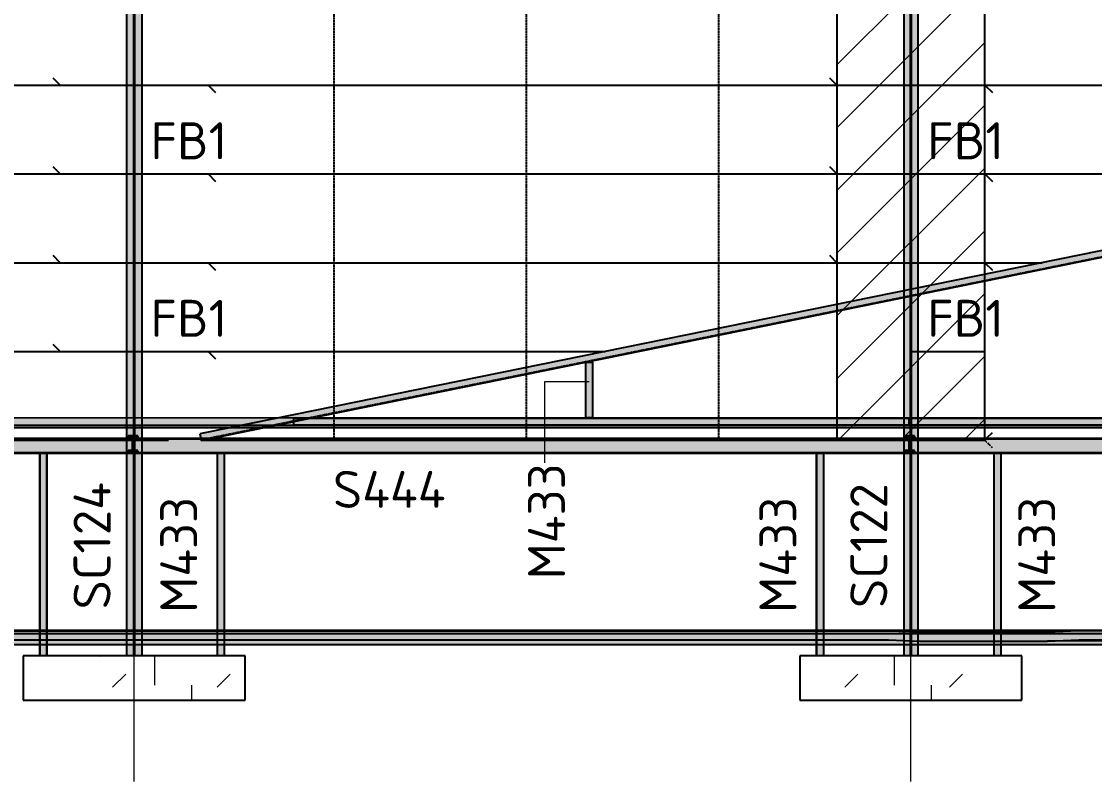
# Model space of a CAD drawing. Header units: millimetres. Extents: x 632 to 524205, y -3890 to 20851.
# Drawn here: x 337546 to 352053, y 3200 to 13477 of the extents above; entities that cross this region are included whole.
import ezdxf

# ---------------------------------------------------------------- set-up
doc = ezdxf.new("R2010")
doc.units = ezdxf.units.MM
for name, pattern in [('Dash', [7, 5, -2]), ('Hidden', [4, 3, -1]), ('Hidden Double', [7, 5, -2]), ('Hidden Half', [3, 2, -1])]:
    doc.linetypes.add(name, pattern=pattern)
for name, color, linetype, lineweight in [('A-010-M_LINE', 90, 'Continuous', 13), ('A-230-H-FLOOR', 190, 'Continuous', 13), ('A-230-M_FLOOR', 192, 'Continuous', 13), ('A-230-MH_FLOOR', 190, 'Hidden Double', 13), ('A-270-M_ROOF', 132, 'Continuous', 13), ('S-160-M_FOUND', 171, 'Continuous', 13), ('S-280-A_COLUMN', 171, 'Continuous', 18), ('S-280-A_STRUCT_FRAME', 2, 'Continuous', 18), ('S-280-M_COLUMN', 52, 'Continuous', 13), ('S-280-M_STRUCT_FRAME', 12, 'Continuous', 13), ('S-280-MH_COLUMN', 52, 'Hidden Half', 13), ('Z-000-T_TEXT', 131, 'Continuous', 25), ('Z-030-M_GRID', 191, 'Continuous', 13), ('Z-060-M_DETAIL', 92, 'Continuous', 25), ('Z-230-A_LEVEL', 51, 'Continuous', 13)]:
    doc.layers.add(name, color=color, linetype=linetype, lineweight=lineweight)
doc.styles.add('ISOCPEUR_2', font='isocpeur.ttf', dxfattribs={"height": 500})
pattern_1 = [(45, (326347.2, 0), (-1414.214, 0), [750, -3000]), (45, (327347.2, 1000), (-1414.214, 0), [750, -3000]), (45, (328347.2, -300), (-1414.214, 0), [250, -2000]), (90, (328347.16, 500), (-500, 500), [500, -2000]), (315, (328347.2, 1000), (0, 2828.43), [500, -3000]), (0, (327347.2, 1000), (2000, 2000), [300, -1000]), (0, (324847.2, 2000), (2000, 2000), [300, -2000])]

# ---------------------------------------------------------------- blocks, each defined once
blk = doc.blocks.new('25021-APA-ZZ-ZZ-M3-AR-000001_V3_rvt-3-S6_501-SECTION 3C')
at = {"layer": 'A-270-M_ROOF', "lineweight": 5, "transparency": 33554432}
h = blk.add_hatch(color=253, dxfattribs=at)
h.paths.add_polyline_path([(-1612964, 8018), (-1602673, 8018), (-1602673, 8118), (-1612964, 8118)])
h.paths.add_polyline_path([(-1652430, 8018), (-1644673, 8018), (-1644673, 8118), (-1654973, 8118), (-1654973, 8018)])
h.paths.add_polyline_path([(-1580987, 8018), (-1580987, 8118), (-1581473, 8118), (-1581473, 8018)])
h.paths.add_polyline_path([(-1602464, 8018), (-1601109, 8018), (-1600617, 8118), (-1602464, 8118)])
h.paths.add_polyline_path([(-1644464, 8018), (-1634173, 8018), (-1634173, 8118), (-1644464, 8118)])
h.paths.add_polyline_path([(-1600411, 8018), (-1600411, 8068), (-1600657, 8018)])
h.paths.add_polyline_path([(-1633964, 8018), (-1623673, 8018), (-1623673, 8118), (-1633964, 8118)])
h.paths.add_polyline_path([(-1623464, 8018), (-1613173, 8018), (-1613173, 8118), (-1623464, 8118)])
at = {"layer": 'A-270-M_ROOF', "transparency": 33554432}
h = blk.add_hatch(color=253, dxfattribs=at)
h.paths.add_polyline_path([(-1581663, 8016), (-1581663, 8018), (-1582152, 8016)])
h.paths.add_polyline_path([(-1592163, 8016), (-1592163, 8018), (-1592401, 8016)])
at = {"layer": 'A-270-M_ROOF', "color": 253, "lineweight": 5}
for p, q in [((-1580987, 8018), (-1655182, 8018)), ((-1655182, 8016), (-1580987, 8016)), ((-1580987, 8118), (-1655181, 8118)), ((-1655181, 8118), (-1580987, 8118)), ((-1655181, 8018), (-1580987, 8018)), ((-1655181, 8016), (-1580987, 8016))]:
    blk.add_line(p, q, dxfattribs=at)
blk = doc.blocks.new('NRP_Framing-Steel-PFC - B308 - 250PFC-4136603-S6_501-SECTION 3C')
at = {"layer": 'S-280-M_STRUCT_FRAME', "linetype": 'Dash', "lineweight": 25}
for p, q in [((-1600847, 7988), (-1575066, 13225)), ((-1601667, 7821), (-1600847, 7988))]:
    blk.add_line(p, q, dxfattribs=at)
blk = doc.blocks.new('NRP_Framing-Steel-Purlin C - P946 - EC250-24-4139692-S6_501-SECTION 3C')
at = {"layer": 'S-280-M_STRUCT_FRAME', "color": 1, "lineweight": 25}
blk.add_line((-1613084, 7988), (-1602585, 7988), dxfattribs=at)
blk.add_line((-1613084, 7988), (-1602585, 7988), dxfattribs=at)
blk = doc.blocks.new('NRP_Framing-Steel-Purlin C - P946 - EC250-24-4139005-S6_501-SECTION 3C')
at = {"layer": 'S-280-M_STRUCT_FRAME', "color": 1, "lineweight": 25}
blk.add_line((-1602583, 7988), (-1592085, 7988), dxfattribs=at)
blk.add_line((-1602583, 7988), (-1592085, 7988), dxfattribs=at)
blk = doc.blocks.new('NRP_Framing-Steel-Purlin C - P946 - EC250-24-4139008-S6_501-SECTION 3C')
at = {"layer": 'S-280-M_STRUCT_FRAME', "color": 1, "lineweight": 25}
blk.add_line((-1592083, 7988), (-1581585, 7988), dxfattribs=at)
blk.add_line((-1592083, 7988), (-1581585, 7988), dxfattribs=at)
blk = doc.blocks.new('NRP_Column-Steel-SHS - M433 - 100x100x5_0SHS-4136594-S6_501-SECTION 3C')
at = {"layer": 'S-280-MH_COLUMN', "lineweight": 25}
for p, q in [((-1596464, 8118), (-1596464, 8869)), ((-1596374, 8869), (-1596374, 8118))]:
    blk.add_line(p, q, dxfattribs=at)
blk = doc.blocks.new('NRP_Framing-Steel-Purlin Z - G914 - EZ250-15-V52-S6_501-SECTION 3C')
at = {"layer": 'S-280-M_STRUCT_FRAME', "color": 150, "lineweight": 25}
for p, q in [((-1635073, 9115), (-1634973, 9015)), ((-1634973, 9015), (-1622568, 9015)), ((-1622568, 9015), (-1622468, 8915))]:
    blk.add_line(p, q, dxfattribs=at)
blk = doc.blocks.new('NRP_Framing-Steel-Purlin Z - G914 - EZ250-15-4091825-S6_501-SECTION 3C')
at = {"layer": 'S-280-M_STRUCT_FRAME', "color": 150, "lineweight": 25}
for p, q in [((-1603668, 9115), (-1603568, 9015)), ((-1603568, 9015), (-1596200, 9015))]:
    blk.add_line(p, q, dxfattribs=at)
blk = doc.blocks.new('NRP_Framing-Steel-Purlin Z - G914 - EZ250-15-4091616-S6_501-SECTION 3C')
at = {"layer": 'S-280-M_STRUCT_FRAME', "color": 150, "lineweight": 25}
for p, q in [((-1603668, 10315), (-1603568, 10215)), ((-1603568, 10215), (-1591068, 10215)), ((-1591068, 10215), (-1590968, 10115))]:
    blk.add_line(p, q, dxfattribs=at)
blk = doc.blocks.new('NRP_Framing-Steel-Purlin Z - G914 - EZ250-15-4092115-S6_501-SECTION 3C')
at = {"layer": 'S-280-M_STRUCT_FRAME', "color": 150, "lineweight": 25}
for p, q in [((-1593168, 10315), (-1593068, 10215)), ((-1593068, 10215), (-1590293, 10215))]:
    blk.add_line(p, q, dxfattribs=at)
blk = doc.blocks.new('NRP_Framing-Steel-Purlin Z - G914 - EZ250-15-4092399-S6_501-SECTION 3C')
at = {"layer": 'S-280-M_STRUCT_FRAME', "color": 150, "lineweight": 25}
for p, q in [((-1593168, 11515), (-1593068, 11415)), ((-1593068, 11415), (-1584386, 11415))]:
    blk.add_line(p, q, dxfattribs=at)
blk = doc.blocks.new('NRP_Framing-Steel-Purlin Z - G914 - EZ250-15-4092519-S6_501-SECTION 3C')
at = {"layer": 'S-280-M_STRUCT_FRAME', "color": 150, "lineweight": 25}
for p, q in [((-1593168, 12715), (-1593068, 12615)), ((-1593068, 12615), (-1580818, 12615)), ((-1580818, 12615), (-1580718, 12515))]:
    blk.add_line(p, q, dxfattribs=at)
blk = doc.blocks.new('NRP_Framing-Steel-SHS - WH433 - 100x100x5_0SHS-4136496-S6_501-SECTION 3C')
at = {"layer": 'S-280-M_STRUCT_FRAME', "linetype": 'Dash', "lineweight": 25}
blk.add_hatch(color=256, dxfattribs=at).paths.add_polyline_path([(-1592071, 8018), (-1581584, 8018), (-1581584, 8118), (-1592071, 8118)])
at = {"layer": 'S-280-M_STRUCT_FRAME', "lineweight": 25}
for p, q in [((-1592071, 8018), (-1592071, 8118)), ((-1592071, 8118), (-1581584, 8118)), ((-1592071, 8018), (-1581584, 8018)), ((-1581584, 8118), (-1581584, 8018))]:
    blk.add_line(p, q, dxfattribs=at)
at = {"layer": 'S-280-M_STRUCT_FRAME', "linetype": 'Dash', "lineweight": 25}
for p, q in [((-1592071, 8113), (-1581584, 8113)), ((-1592071, 8023), (-1581584, 8023))]:
    blk.add_line(p, q, dxfattribs=at)
blk = doc.blocks.new('NRP_Column-Steel-UB - SC122 - 460UB74_6-4109969-S6_501-SECTION 3C')
at = {"layer": 'S-280-M_COLUMN', "linetype": 'Hidden Half', "lineweight": 25}
for p, q in [((-1592073, 9854), (-1592073, 15532)), ((-1592064, 15532), (-1592064, 9856)), ((-1592073, 7872), (-1592073, 9762)), ((-1592064, 9764), (-1592064, 8118)), ((-1592064, 8018), (-1592064, 7872)), ((-1592073, 7676), (-1592073, 7830)), ((-1592073, 5240), (-1592073, 7635)), ((-1592064, 7635), (-1592064, 5240)), ((-1592073, 4900), (-1592073, 5049)), ((-1592064, 5049), (-1592064, 4900))]:
    blk.add_line(p, q, dxfattribs=at)
at = {"layer": 'S-280-MH_COLUMN', "lineweight": 25}
for p, q in [((-1592073, 9762), (-1592073, 9854)), ((-1592064, 9856), (-1592064, 9764)), ((-1592064, 8118), (-1592064, 8018)), ((-1592073, 7830), (-1592073, 7871)), ((-1592064, 7871), (-1592064, 7635)), ((-1592073, 7635), (-1592073, 7676)), ((-1592073, 5049), (-1592073, 5240)), ((-1592064, 5240), (-1592064, 5049))]:
    blk.add_line(p, q, dxfattribs=at)
blk = doc.blocks.new('NRP_Column-Steel-UB - SC124 - 530UB82_0-V44-S6_501-SECTION 3C')
at = {"layer": 'S-280-M_COLUMN', "linetype": 'Hidden Half', "lineweight": 25}
for p, q in [((-1602573, 7872), (-1602573, 15532)), ((-1602563, 15532), (-1602563, 7872)), ((-1602573, 7676), (-1602573, 7830)), ((-1602573, 5240), (-1602573, 7635)), ((-1602563, 7635), (-1602563, 5240)), ((-1602573, 4900), (-1602573, 5050)), ((-1602563, 5050), (-1602563, 4900))]:
    blk.add_line(p, q, dxfattribs=at)
at = {"layer": 'S-280-MH_COLUMN', "lineweight": 25}
for p, q in [((-1602573, 7830), (-1602573, 7871)), ((-1602563, 7871), (-1602563, 7635)), ((-1602573, 7635), (-1602573, 7676)), ((-1602573, 5050), (-1602573, 5240)), ((-1602563, 5240), (-1602563, 5050))]:
    blk.add_line(p, q, dxfattribs=at)
blk = doc.blocks.new('NRP_Framing-Steel-UB - R108 - 200UB25_4-4154935-S6_501-SECTION 3C')
at = {"layer": 'S-280-M_STRUCT_FRAME', "linetype": 'Dash', "lineweight": 25}
for points in [[(-1602518, 7668), (-1602518, 7676), (-1602582, 7676), (-1602582, 7864), (-1602518, 7864), (-1602518, 7872), (-1602651, 7872), (-1602650, 7864), (-1602587, 7864), (-1602587, 7676), (-1602651, 7676), (-1602650, 7668)], [(-1602587, 7830), (-1602587, 7864), (-1602651, 7864), (-1602650, 7840), (-1602597, 7840), (-1602597, 7830)], [(-1602571, 7830), (-1602571, 7840), (-1602518, 7840), (-1602518, 7864), (-1602582, 7864), (-1602582, 7830)], [(-1602518, 7635), (-1602518, 7641), (-1602571, 7641), (-1602571, 7644), (-1602518, 7644), (-1602518, 7668), (-1602651, 7668), (-1602650, 7644), (-1602597, 7644), (-1602597, 7641), (-1602651, 7641), (-1602650, 7635), (-1602571, 7635)]]:
    blk.add_hatch(color=256, dxfattribs=at).paths.add_polyline_path(points)
at = {"layer": 'S-280-M_STRUCT_FRAME', "lineweight": 25}
for p, q in [((-1602518, 7872), (-1602651, 7872)), ((-1602651, 7872), (-1602651, 7864)), ((-1602651, 7864), (-1602587, 7864)), ((-1602651, 7864), (-1602651, 7840)), ((-1602587, 7864), (-1602587, 7676)), ((-1602582, 7676), (-1602582, 7864)), ((-1602582, 7864), (-1602518, 7864)), ((-1602518, 7864), (-1602518, 7872)), ((-1602518, 7864), (-1602518, 7840)), ((-1602587, 7830), (-1602597, 7830)), ((-1602571, 7830), (-1602582, 7830)), ((-1602587, 7676), (-1602651, 7676)), ((-1602651, 7676), (-1602651, 7668)), ((-1602651, 7668), (-1602518, 7668)), ((-1602651, 7668), (-1602651, 7644)), ((-1602651, 7641), (-1602651, 7635)), ((-1602518, 7635), (-1602651, 7635)), ((-1602518, 7676), (-1602582, 7676)), ((-1602518, 7668), (-1602518, 7676)), ((-1602518, 7668), (-1602518, 7644)), ((-1602518, 7641), (-1602518, 7635))]:
    blk.add_line(p, q, dxfattribs=at)
at = {"layer": 'S-280-M_STRUCT_FRAME', "linetype": 'Dash', "lineweight": 25}
for p, q in [((-1602651, 7840), (-1602651, 7830)), ((-1602518, 7840), (-1602518, 7830)), ((-1602598, 7830), (-1602651, 7830)), ((-1602518, 7830), (-1602571, 7830)), ((-1602651, 7644), (-1602651, 7641)), ((-1602518, 7644), (-1602518, 7641))]:
    blk.add_line(p, q, dxfattribs=at)
blk = doc.blocks.new('NRP_Framing-Steel-UB - R108 - 200UB25_4-4138967-S6_501-SECTION 3C')
at = {"layer": 'S-280-M_STRUCT_FRAME', "linetype": 'Dash', "lineweight": 25}
for points in [[(-1592151, 7668), (-1592018, 7668), (-1592018, 7676), (-1592082, 7676), (-1592082, 7864), (-1592018, 7864), (-1592018, 7872), (-1592151, 7872), (-1592151, 7864), (-1592087, 7864), (-1592087, 7676), (-1592151, 7676)], [(-1592087, 7830), (-1592087, 7864), (-1592151, 7864), (-1592151, 7840), (-1592097, 7840), (-1592097, 7830)], [(-1592071, 7830), (-1592071, 7840), (-1592018, 7840), (-1592018, 7864), (-1592082, 7864), (-1592082, 7830)], [(-1592018, 7635), (-1592018, 7641), (-1592071, 7641), (-1592071, 7644), (-1592018, 7644), (-1592018, 7668), (-1592151, 7668), (-1592151, 7644), (-1592097, 7644), (-1592097, 7641), (-1592151, 7641), (-1592151, 7635), (-1592071, 7635)]]:
    blk.add_hatch(color=256, dxfattribs=at).paths.add_polyline_path(points)
at = {"layer": 'S-280-M_STRUCT_FRAME', "lineweight": 25}
for p, q in [((-1592018, 7872), (-1592151, 7872)), ((-1592151, 7872), (-1592151, 7864)), ((-1592151, 7864), (-1592087, 7864)), ((-1592151, 7864), (-1592151, 7840)), ((-1592087, 7864), (-1592087, 7676)), ((-1592082, 7676), (-1592082, 7864)), ((-1592082, 7864), (-1592018, 7864)), ((-1592018, 7864), (-1592018, 7872)), ((-1592018, 7864), (-1592018, 7840)), ((-1592087, 7830), (-1592097, 7830)), ((-1592071, 7830), (-1592082, 7830)), ((-1592087, 7676), (-1592151, 7676)), ((-1592151, 7676), (-1592151, 7668)), ((-1592151, 7668), (-1592018, 7668)), ((-1592151, 7668), (-1592151, 7644)), ((-1592151, 7641), (-1592151, 7635)), ((-1592018, 7635), (-1592151, 7635)), ((-1592018, 7676), (-1592082, 7676)), ((-1592018, 7668), (-1592018, 7676)), ((-1592018, 7668), (-1592018, 7644)), ((-1592018, 7641), (-1592018, 7635))]:
    blk.add_line(p, q, dxfattribs=at)
at = {"layer": 'S-280-M_STRUCT_FRAME', "linetype": 'Dash', "lineweight": 25}
for p, q in [((-1592151, 7840), (-1592151, 7830)), ((-1592018, 7840), (-1592018, 7830)), ((-1592098, 7830), (-1592151, 7830)), ((-1592018, 7830), (-1592071, 7830)), ((-1592151, 7644), (-1592151, 7641)), ((-1592018, 7644), (-1592018, 7641))]:
    blk.add_line(p, q, dxfattribs=at)
blk = doc.blocks.new('NRP_Column-Steel-SHS - M433 - 100x100x5_0SHS-4136156-S6_501-SECTION 3C')
at = {"layer": 'S-280-MH_COLUMN', "lineweight": 25}
for p, q in [((-1590942, 5240), (-1590942, 7641)), ((-1590852, 7641), (-1590852, 5240)), ((-1590942, 5099), (-1590942, 5240)), ((-1590852, 5240), (-1590852, 5099)), ((-1590942, 4900), (-1590942, 5099)), ((-1590852, 5099), (-1590852, 4900))]:
    blk.add_line(p, q, dxfattribs=at)
blk = doc.blocks.new('NRP_Column-Steel-SHS - M433 - 100x100x5_0SHS-V58-S6_501-SECTION 3C')
at = {"layer": 'S-280-MH_COLUMN', "lineweight": 25}
for p, q in [((-1601442, 5240), (-1601442, 7641)), ((-1601352, 7641), (-1601352, 5240)), ((-1601442, 5115), (-1601442, 5240)), ((-1601352, 5240), (-1601352, 5115)), ((-1601442, 4900), (-1601442, 5115)), ((-1601352, 5115), (-1601352, 4900))]:
    blk.add_line(p, q, dxfattribs=at)
blk = doc.blocks.new('NRP_Framing-Steel-Purlin Z - G914 - EZ250-15-4091591-S6_501-SECTION 3C')
at = {"layer": 'S-280-M_STRUCT_FRAME', "color": 150, "lineweight": 25}
for p, q in [((-1613823, 7915), (-1613749, 7841)), ((-1613097, 7815), (-1613086, 7815)), ((-1613080, 7815), (-1613071, 7815)), ((-1602597, 7815), (-1602587, 7815)), ((-1602582, 7815), (-1602571, 7815))]:
    blk.add_line(p, q, dxfattribs=at)
at = {"layer": 'S-280-M_STRUCT_FRAME', "color": 150, "linetype": 'Dash', "lineweight": 25}
for p, q in [((-1613749, 7841), (-1613723, 7815)), ((-1613723, 7815), (-1613097, 7815)), ((-1613086, 7815), (-1613080, 7815)), ((-1613071, 7815), (-1602598, 7815)), ((-1602587, 7815), (-1602582, 7815)), ((-1602571, 7815), (-1602107, 7815))]:
    blk.add_line(p, q, dxfattribs=at)
blk = doc.blocks.new('NRP_Framing-Steel-Purlin Z - G914 - EZ250-15-4091589-S6_501-SECTION 3C')
at = {"layer": 'S-280-M_STRUCT_FRAME', "color": 150, "linetype": 'Dash', "lineweight": 25}
for p, q in [((-1601655, 7815), (-1592098, 7815)), ((-1592087, 7815), (-1592082, 7815)), ((-1592071, 7815), (-1591069, 7815)), ((-1591069, 7815), (-1590969, 7715))]:
    blk.add_line(p, q, dxfattribs=at)
at = {"layer": 'S-280-M_STRUCT_FRAME', "color": 150, "lineweight": 25}
for p, q in [((-1592097, 7815), (-1592087, 7815)), ((-1592082, 7815), (-1592071, 7815))]:
    blk.add_line(p, q, dxfattribs=at)
blk = doc.blocks.new('NRP_Framing-Steel-Purlin Z - G914 - EZ250-15-4136601-S6_501-SECTION 3C')
at = {"layer": 'S-280-M_STRUCT_FRAME', "color": 150, "linetype": 'Dash', "lineweight": 25}
blk.add_line((-1591045, 7841), (-1591070, 7815), dxfattribs=at)
at = {"layer": 'S-280-M_STRUCT_FRAME', "color": 150, "lineweight": 25}
blk.add_line((-1590970, 7915), (-1591045, 7841), dxfattribs=at)
blk = doc.blocks.new('NRP_Framing-Steel-SHS - S444 - 200x200x6_0SHS-V55-S6_501-SECTION 3C')
at = {"layer": 'S-280-M_STRUCT_FRAME', "linetype": 'Dash', "lineweight": 25}
blk.add_hatch(color=256, dxfattribs=at).paths.add_polyline_path([(-1613071, 7641), (-1602597, 7641), (-1602597, 7644), (-1602651, 7644), (-1602650, 7676), (-1602597, 7676), (-1602597, 7840), (-1613071, 7840), (-1613071, 7676), (-1613016, 7676), (-1613018, 7644), (-1613071, 7644)])
at = {"layer": 'S-280-M_STRUCT_FRAME', "lineweight": 25}
for p, q in [((-1613071, 7676), (-1613071, 7841)), ((-1613017, 7841), (-1602651, 7841)), ((-1602597, 7841), (-1602597, 7676)), ((-1613071, 7641), (-1613071, 7644)), ((-1613071, 7641), (-1611935, 7641)), ((-1611935, 7641), (-1611860, 7641)), ((-1611860, 7641), (-1603835, 7641)), ((-1603835, 7641), (-1603760, 7641)), ((-1603760, 7641), (-1602597, 7641)), ((-1602597, 7644), (-1602597, 7641))]:
    blk.add_line(p, q, dxfattribs=at)
at = {"layer": 'S-280-M_STRUCT_FRAME', "linetype": 'Dash', "lineweight": 25}
for p, q in [((-1613071, 7841), (-1613017, 7841)), ((-1613071, 7835), (-1602597, 7835)), ((-1602651, 7841), (-1602597, 7841)), ((-1613071, 7645), (-1613071, 7676)), ((-1613071, 7647), (-1613017, 7647)), ((-1613017, 7647), (-1602651, 7647)), ((-1602651, 7647), (-1602597, 7647)), ((-1602597, 7676), (-1602597, 7645))]:
    blk.add_line(p, q, dxfattribs=at)
blk = doc.blocks.new('NRP_Framing-Steel-SHS - S444 - 200x200x6_0SHS-V56-S6_501-SECTION 3C')
at = {"layer": 'S-280-M_STRUCT_FRAME', "linetype": 'Dash', "lineweight": 25}
blk.add_hatch(color=256, dxfattribs=at).paths.add_polyline_path([(-1602571, 7641), (-1592097, 7641), (-1592097, 7644), (-1592151, 7644), (-1592151, 7676), (-1592097, 7676), (-1592097, 7840), (-1601527, 7841), (-1601665, 7813), (-1601671, 7841), (-1602571, 7840), (-1602571, 7676), (-1602518, 7676), (-1602518, 7644), (-1602571, 7644)])
at = {"layer": 'S-280-M_STRUCT_FRAME', "lineweight": 25}
for p, q in [((-1602571, 7676), (-1602571, 7841)), ((-1602518, 7841), (-1601671, 7841)), ((-1601527, 7841), (-1592151, 7841)), ((-1592097, 7841), (-1592097, 7676)), ((-1602571, 7641), (-1602571, 7644)), ((-1602571, 7641), (-1601435, 7641)), ((-1601435, 7641), (-1601360, 7641)), ((-1601360, 7641), (-1593335, 7641)), ((-1593335, 7641), (-1593260, 7641)), ((-1593260, 7641), (-1592097, 7641)), ((-1592097, 7644), (-1592097, 7641))]:
    blk.add_line(p, q, dxfattribs=at)
at = {"layer": 'S-280-M_STRUCT_FRAME', "linetype": 'Dash', "lineweight": 25}
for p, q in [((-1602571, 7841), (-1602518, 7841)), ((-1602571, 7835), (-1601669, 7835)), ((-1601671, 7841), (-1601568, 7841)), ((-1601669, 7835), (-1601597, 7835)), ((-1601597, 7835), (-1601557, 7835)), ((-1601567, 7841), (-1601528, 7841)), ((-1601557, 7835), (-1592097, 7835)), ((-1592151, 7841), (-1592097, 7841)), ((-1602571, 7645), (-1602571, 7676)), ((-1602571, 7647), (-1602518, 7647)), ((-1602518, 7647), (-1592151, 7647)), ((-1592151, 7647), (-1592097, 7647)), ((-1592097, 7676), (-1592097, 7645))]:
    blk.add_line(p, q, dxfattribs=at)
blk = doc.blocks.new('NRP_Framing-Steel-SHS - S444 - 200x200x6_0SHS-4135941-S6_501-SECTION 3C')
at = {"layer": 'S-280-M_STRUCT_FRAME', "linetype": 'Dash', "lineweight": 25}
blk.add_hatch(color=256, dxfattribs=at).paths.add_polyline_path([(-1592071, 7641), (-1581584, 7641), (-1581584, 7644), (-1581651, 7644), (-1581651, 7676), (-1581587, 7676), (-1581587, 7840), (-1592071, 7840), (-1592071, 7676), (-1592018, 7676), (-1592018, 7644), (-1592071, 7644)])
at = {"layer": 'S-280-M_STRUCT_FRAME', "lineweight": 25}
for p, q in [((-1592071, 7676), (-1592071, 7841)), ((-1592018, 7841), (-1581651, 7841)), ((-1592071, 7641), (-1592071, 7644)), ((-1592071, 7641), (-1590937, 7641)), ((-1590935, 7641), (-1590860, 7641)), ((-1590860, 7641), (-1582835, 7641)), ((-1582835, 7641), (-1582760, 7641)), ((-1582760, 7641), (-1581584, 7641)), ((-1581584, 7644), (-1581584, 7641))]:
    blk.add_line(p, q, dxfattribs=at)
at = {"layer": 'S-280-M_STRUCT_FRAME', "linetype": 'Dash', "lineweight": 25}
for p, q in [((-1592071, 7841), (-1592018, 7841)), ((-1592071, 7835), (-1581587, 7835)), ((-1581651, 7841), (-1581584, 7841)), ((-1581587, 7835), (-1581584, 7835)), ((-1581584, 7841), (-1581584, 7645)), ((-1592071, 7645), (-1592071, 7676)), ((-1592071, 7647), (-1592018, 7647)), ((-1592018, 7647), (-1581651, 7647)), ((-1590937, 7641), (-1590935, 7641)), ((-1581651, 7647), (-1581584, 7647))]:
    blk.add_line(p, q, dxfattribs=at)
blk = doc.blocks.new('NRP_Framing-Steel-SHS - WH433 - 100x100x5_0SHS-4136602-S6_501-SECTION 3C')
at = {"layer": 'S-280-M_STRUCT_FRAME', "linetype": 'Dash', "lineweight": 25}
blk.add_hatch(color=256, dxfattribs=at).paths.add_polyline_path([(-1600411, 8018), (-1592098, 8018), (-1592098, 8118), (-1600164, 8118), (-1600411, 8068)])
for p, q in [((-1600411, 8068), (-1600411, 8118)), ((-1600411, 8118), (-1600205, 8118)), ((-1600411, 8113), (-1600229, 8113)), ((-1600411, 8023), (-1592098, 8023)), ((-1600229, 8113), (-1600189, 8113)), ((-1600204, 8118), (-1600165, 8118)), ((-1600189, 8113), (-1592098, 8113))]:
    blk.add_line(p, q, dxfattribs=at)
at = {"layer": 'S-280-M_STRUCT_FRAME', "lineweight": 25}
for p, q in [((-1600411, 8018), (-1600411, 8068)), ((-1600411, 8018), (-1592098, 8018)), ((-1600164, 8118), (-1592098, 8118)), ((-1592098, 8118), (-1592098, 8018))]:
    blk.add_line(p, q, dxfattribs=at)
blk = doc.blocks.new('NRP_Bridging Plan _v2_ - 3 Rows-4093461-S6_501-SECTION 3C')
at = {"layer": 'Z-060-M_DETAIL', "linetype": 'Hidden'}
for p, q in [((-1652372, 15572), (-1652372, 7815)), ((-1649771, 15572), (-1649771, 7815)), ((-1647169, 15572), (-1647169, 7815))]:
    blk.add_line(p, q, dxfattribs=at)
blk = doc.blocks.new('NRP_Fly Brace BN - FB1-4028766-S6_501-SECTION 3C')
at = {"layer": 'Z-000-T_TEXT'}
blk.add_line((-1644568, 9015), (-1643568, 9015), dxfattribs=at)
at = {"layer": 'Z-000-T_TEXT', "lineweight": 13, "insert": (-1644347, 9713), "char_height": 500, "width": 1218.57, "attachment_point": 1, "style": 'ISOCPEUR_2'}
blk.add_mtext('FB1', dxfattribs=at)

msp = doc.modelspace()

# ---------------------------------------------------------------- hatches: boundary and pattern name
at = {"layer": 'A-230-H-FLOOR'}
h = msp.add_hatch(dxfattribs=at)
h.set_pattern_fill('FP_17', color=256, style=0, pattern_type=2)
h.set_pattern_definition([(50, (326347.16, 0), (728.7365, -63.756), [76.2, -838.2]), (355, (326347.16, 0), (-140.972, 764.228), [60.96, -670.56]), (100.451, (326407.9, -5.3), (587.77, 700.467), [64.76, -712.36]), (46.184, (326347.2, 203.2), (1084.316, -168.171), [114.3, -1257.3]), (96.636, (326437.5, 189.2), (949.61, 989.71), [97.14, -1068.54]), (351.184, (326347.2, 203.2), (949.62, 989.7), [91.44, -1005.84]), (21, (326448.76, 152.4), (606.458, -409.0606), [76.2, -838.2]), (326, (326448.76, 152.4), (247.208, 736.753), [60.96, -670.56]), (71.451, (326499.3, 118.3), (853.668, 327.685), [64.76, -712.36]), (37.5, (326347.16, 0), (12.3547, 338.2201), [6.706, -655.726, 6.706, -674.014, -673.1]), (37.5, (326347.16, 0), (12.3547, 338.2201), [-1343.152, 6.706, -666.394]), (7.5, (326347.16, 0), (267.279, 400.722), [6.706, -381.406, 6.706, -640.486, -256.54]), (7.5, (326347.16, 0), (267.279, 400.722), [-1035.304, 6.706, -249.834]), (327.5, (326120.6, 0), (542.3633, -22.9153), [6.706, -247.294, 6.706, -785.774, -1051.56]), (327.5, (326120.6, 0), (542.3633, -22.9153), [-1046.48, 6.706, -1044.854]), (317.5, (326019, 0), (592.517, 101.707), [6.706, -323.494, 6.706, -519.582, -746.76]), (317.5, (326019, 0), (592.517, 101.707), [-856.488, 6.706, -740.054])])
h.paths.add_polyline_path([(368272, 5038), (368272, 5158), (366386, 5224), (360607, 5224), (359260, 5219), (358835, 5235), (358106, 5235), (357681, 5219), (356125, 5219), (355705, 5236), (354986, 5236), (354566, 5219), (352977, 5219), (352558, 5236), (351839, 5236), (351419, 5219), (349686, 5219), (349268, 5235), (297429, 5235), (297004, 5219), (294665, 5219), (294239, 5235), (293510, 5235), (293085, 5219), (289762, 5219), (289337, 5235), (288608, 5235), (288183, 5219), (286640, 5236), (286280, 5233), (282748, 5170), (280676, 5232), (280673, 5172), (280593, 5172), (280593, 5234), (280570, 5235), (280570, 5115), (282748, 5050), (286419, 5116), (286712, 5115), (288183, 5099), (288608, 5115), (289337, 5115), (289762, 5099), (293085, 5099), (293510, 5115), (294239, 5115), (294665, 5099), (297004, 5099), (297429, 5115), (349268, 5115), (349693, 5099), (351419, 5099), (351839, 5116), (352558, 5116), (352977, 5099), (354566, 5099), (354986, 5116), (355705, 5116), (356125, 5099), (357681, 5099), (358106, 5115), (358835, 5115), (359260, 5099), (360989, 5105), (366386, 5104)])
at = {"layer": 'A-230-H-FLOOR', "lineweight": 5}
for points in [[(349268, 5235), (354986, 5240), (292137, 5238), (297993, 5235), (347774, 5235)], [(349693, 5219), (351506, 5222), (351839, 5236), (349268, 5235), (349686, 5219)], [(349693, 5219), (351419, 5219), (351506, 5222), (350702, 5221)], [(351419, 5099), (352887, 5103), (352558, 5116), (351839, 5116)]]:
    msp.add_hatch(color=256, dxfattribs=at).paths.add_polyline_path(points)
at = {"layer": 'A-230-M_FLOOR', "lineweight": 5}
msp.add_hatch(color=256, dxfattribs=at).paths.add_polyline_path([(286665, 5050), (360070, 5050), (360070, 5102), (359253, 5099), (358969, 5110), (357681, 5099), (356125, 5099), (355987, 5104), (354566, 5099), (352977, 5099), (352887, 5103), (350702, 5099), (349693, 5099), (349268, 5115), (297429, 5115), (297004, 5099), (294239, 5100), (293185, 5103), (293085, 5099), (289762, 5099), (288418, 5108), (288183, 5099), (286665, 5115), (286665, 5099)])
at = {"layer": 'S-160-M_FOUND'}
h = msp.add_hatch(dxfattribs=at)
h.set_pattern_fill('FP_8', color=256, style=0, pattern_type=2)
h.set_pattern_definition(pattern_1)
h.paths.add_polyline_path([(337570, 4300), (340570, 4300), (340570, 4900), (337570, 4900)])
h = msp.add_hatch(dxfattribs=at)
h.set_pattern_fill('FP_8', color=256, style=0, pattern_type=2)
h.set_pattern_definition(pattern_1)
h.paths.add_polyline_path([(351070, 4300), (351070, 4900), (348070, 4900), (348070, 4300), (350702, 4300)])
at = {"layer": 'S-280-M_COLUMN', "lineweight": 5}
h = msp.add_hatch(color=256, dxfattribs=at)
h.paths.add_polyline_path([(338989, 4900), (339175, 4900), (339175, 5050), (338966, 5050), (338966, 4900)])
h.paths.add_polyline_path([(338989, 5240), (339175, 5240), (339175, 7641), (339121, 7641), (339121, 7635), (338988, 7635), (338988, 7641), (338966, 7641), (338966, 5240), (338988, 5240)])
h.paths.add_polyline_path([(339067, 7676), (339067, 7830), (339057, 7830), (339057, 7676)])
h.paths.add_polyline_path([(339051, 7676), (339051, 7830), (339041, 7830), (339041, 7676)])
h.paths.add_polyline_path([(339121, 7841), (339175, 7841), (339175, 15532), (338966, 15532), (338966, 7841), (338988, 7841), (338989, 7872), (339121, 7872), (339121, 7864)])
h = msp.add_hatch(color=256, dxfattribs=at)
h.paths.add_polyline_path([(349665, 4900), (349665, 5050), (349475, 5049), (349475, 4900)])
h.paths.add_polyline_path([(349665, 5240), (349665, 7641), (349621, 7641), (349621, 7635), (349488, 7635), (349488, 7641), (349475, 7641), (349475, 5240)])
h.paths.add_polyline_path([(349567, 7676), (349567, 7830), (349557, 7830), (349557, 7676)])
h.paths.add_polyline_path([(349551, 7676), (349551, 7830), (349541, 7830), (349541, 7676)])
h.paths.add_polyline_path([(349475, 7841), (349488, 7841), (349488, 7872), (349621, 7872), (349621, 7841), (349665, 7841), (349665, 8018), (349567, 8018), (349567, 8118), (349665, 8118), (349665, 9782), (349475, 9744), (349475, 8118), (349541, 8118), (349541, 8018), (349475, 8018), (349475, 7864)])
h.paths.add_polyline_path([(349475, 9835), (349665, 9874), (349665, 15532), (349475, 15532), (349475, 10599)])
for points in [[(345176, 8118), (345182, 8118), (345182, 8869), (345170, 8869), (345171, 8118)], [(345182, 8869), (345182, 8869), (345182, 8118), (345182, 8118)], [(345182, 8869), (345182, 8118), (345257, 8118), (345257, 8869)], [(345268, 8118), (345270, 8118), (345268, 8869), (345257, 8869), (345257, 8118), (345263, 8118)]]:
    msp.add_hatch(color=256, dxfattribs=at).paths.add_polyline_path(points)
h = msp.add_hatch(color=256, dxfattribs=at)
h.paths.add_polyline_path([(337804, 4900), (337804, 5050), (337791, 5050), (337793, 4900), (337798, 4900)])
h.paths.add_polyline_path([(337804, 5240), (337804, 7641), (337791, 7641), (337793, 5240), (337803, 5240)])
h = msp.add_hatch(color=256, dxfattribs=at)
h.paths.add_polyline_path([(337879, 4900), (337879, 5115), (337804, 5115), (337804, 4900)])
h.paths.add_polyline_path([(337879, 5240), (337879, 7641), (337804, 7641), (337804, 5240)])
h = msp.add_hatch(color=256, dxfattribs=at)
h.paths.add_polyline_path([(337879, 4900), (337891, 4900), (337890, 5050), (337879, 5050)])
h.paths.add_polyline_path([(337879, 5240), (337891, 5240), (337890, 7641), (337879, 7641)])
h = msp.add_hatch(color=256, dxfattribs=at)
h.paths.add_polyline_path([(340198, 4900), (340204, 4900), (340204, 5050), (340191, 5050), (340193, 4900)])
h.paths.add_polyline_path([(340204, 5240), (340204, 7641), (340191, 7641), (340193, 5240), (340203, 5240)])
h = msp.add_hatch(color=256, dxfattribs=at)
h.paths.add_polyline_path([(340204, 4900), (340279, 4900), (340279, 5115), (340204, 5115)])
h.paths.add_polyline_path([(340204, 5240), (340279, 5240), (340279, 7641), (340204, 7641), (340204, 6899)])
h = msp.add_hatch(color=256, dxfattribs=at)
h.paths.add_polyline_path([(340285, 4900), (340291, 4900), (340290, 5050), (340279, 5050), (340279, 4900)])
h.paths.add_polyline_path([(340279, 5240), (340291, 5240), (340290, 7641), (340279, 7641), (340279, 6899)])
h = msp.add_hatch(color=256, dxfattribs=at)
h.paths.add_polyline_path([(348298, 4900), (348304, 4900), (348304, 5050), (348291, 5049), (348293, 4900)])
h.paths.add_polyline_path([(348304, 5240), (348304, 7641), (348291, 7641), (348293, 5240), (348303, 5240)])
h = msp.add_hatch(color=256, dxfattribs=at)
h.paths.add_polyline_path([(348379, 4900), (348379, 5115), (348304, 5115), (348304, 4900)])
h.paths.add_polyline_path([(348304, 5240), (348379, 5240), (348379, 7641), (348304, 7641), (348304, 6899)])
h = msp.add_hatch(color=256, dxfattribs=at)
h.paths.add_polyline_path([(348385, 4900), (348391, 4900), (348390, 5050), (348379, 5049), (348379, 4900)])
h.paths.add_polyline_path([(348379, 5240), (348391, 5240), (348390, 7641), (348379, 7641), (348379, 6899)])
h = msp.add_hatch(color=256, dxfattribs=at)
h.paths.add_polyline_path([(350698, 4900), (350704, 4900), (350702, 5050), (350691, 5049), (350693, 4900)])
h.paths.add_polyline_path([(350704, 5240), (350702, 7641), (350691, 7641), (350693, 5240), (350703, 5240)])
h = msp.add_hatch(color=256, dxfattribs=at)
h.paths.add_polyline_path([(350779, 4900), (350779, 5099), (350704, 5099), (350704, 4900)])
h.paths.add_polyline_path([(350779, 5240), (350779, 7641), (350704, 7641), (350704, 5240)])
h = msp.add_hatch(color=256, dxfattribs=at)
h.paths.add_polyline_path([(350785, 4900), (350791, 4900), (350790, 5050), (350779, 5050), (350779, 4900)])
h.paths.add_polyline_path([(350779, 5240), (350791, 5240), (350790, 7641), (350779, 7641), (350779, 6899)])
at = {"layer": 'S-280-M_STRUCT_FRAME', "lineweight": 5}
for points in [[(339974, 7813), (366574, 13217), (366556, 13305), (339956, 7902)], [(339956, 7902), (339956, 7902)]]:
    msp.add_hatch(color=256, dxfattribs=at).paths.add_polyline_path(points)
at = {"layer": 'Z-060-M_DETAIL', "lineweight": 18}
h = msp.add_hatch(dxfattribs=at)
h.set_pattern_fill('FP_19', color=8, style=0, pattern_type=2)
h.set_pattern_definition([(45, (326347.16, 0), (-424.264, 424.264), [])])
h.paths.add_polyline_path([(350570, 7815), (350570, 15015), (348570, 15015), (348570, 7815), (349238, 7815)])

# ---------------------------------------------------------------- linework, layer by layer
at = {"layer": 'A-010-M_LINE', "lineweight": 25}
for p, q in [((348570, 15015), (348570, 7815)), ((350570, 7815), (350570, 15015)), ((348570, 7815), (350570, 7815))]:
    msp.add_line(p, q, dxfattribs=at)
at = {"layer": 'A-230-M_FLOOR', "lineweight": 25}
for p, q in [((350702, 5240), (286783, 5240)), ((349268, 5235), (297429, 5235)), ((360070, 5240), (349268, 5235)), ((349693, 5219), (349268, 5235)), ((349693, 5219), (351506, 5222)), ((359953, 5240), (350704, 5240)), ((351839, 5236), (351419, 5219)), ((360070, 5240), (351839, 5236)), ((352558, 5236), (351839, 5236)), ((297429, 5115), (349268, 5115)), ((349268, 5115), (349693, 5099)), ((351419, 5219), (349693, 5219)), ((349693, 5099), (351419, 5099)), ((351419, 5099), (351839, 5116)), ((352887, 5103), (351419, 5099)), ((351839, 5116), (352558, 5116)), ((350702, 5050), (286665, 5050)), ((360070, 5050), (350704, 5050))]:
    msp.add_line(p, q, dxfattribs=at)
at = {"layer": 'A-230-MH_FLOOR', "lineweight": 25}
for p, q in [((350704, 5240), (350702, 5240)), ((286665, 5200), (360070, 5200)), ((350704, 5050), (350702, 5050))]:
    msp.add_line(p, q, dxfattribs=at)
at = {"layer": 'S-160-M_FOUND', "lineweight": 25}
for p, q in [((340570, 4900), (337570, 4900)), ((337570, 4900), (337570, 4300)), ((340570, 4300), (340570, 4900)), ((351070, 4900), (348070, 4900)), ((348070, 4900), (348070, 4300)), ((351070, 4300), (351070, 4900)), ((337570, 4300), (340570, 4300)), ((348070, 4300), (351070, 4300))]:
    msp.add_line(p, q, dxfattribs=at)
at = {"layer": 'S-280-A_COLUMN'}
for p, q in [((344616, 8606), (344616, 7508)), ((345220, 8606), (344616, 8606))]:
    msp.add_line(p, q, dxfattribs=at)
at = {"layer": 'S-280-M_COLUMN', "lineweight": 25}
for p, q in [((338966, 15532), (338966, 7841)), ((339175, 15532), (339175, 7841)), ((349475, 15532), (349475, 9835)), ((349665, 15532), (349665, 9874)), ((349475, 9744), (349475, 8118)), ((349665, 9782), (349665, 8118)), ((345170, 8869), (345170, 8118)), ((345182, 8869), (345170, 8869)), ((345182, 8869), (345257, 8869)), ((345270, 8869), (345257, 8869)), ((345270, 8118), (345270, 8869)), ((345257, 8118), (345182, 8118)), ((349475, 8018), (349475, 7841)), ((349665, 8018), (349665, 7841)), ((337791, 7641), (337791, 5240)), ((337804, 7641), (337879, 7641)), ((337891, 5240), (337891, 7641)), ((338966, 7641), (338966, 5240)), ((339175, 7641), (339175, 5240)), ((340191, 7641), (340191, 5240)), ((340204, 7641), (340279, 7641)), ((340291, 5240), (340291, 7641)), ((348291, 7641), (348291, 5240)), ((348304, 7641), (348379, 7641)), ((348391, 5240), (348391, 7641)), ((349475, 7641), (349475, 5240)), ((349665, 7641), (349665, 5240)), ((350691, 7641), (350691, 5240)), ((350704, 7641), (350779, 7641)), ((350791, 5240), (350791, 7641)), ((337791, 5115), (337791, 4900)), ((337891, 4900), (337891, 5115)), ((340191, 5115), (340191, 4900)), ((340291, 4900), (340291, 5115)), ((348291, 5115), (348291, 4900)), ((348391, 4900), (348391, 5115)), ((350691, 5099), (350691, 4900)), ((350791, 4900), (350791, 5099)), ((338966, 5050), (338966, 4900)), ((339175, 5050), (339175, 4900)), ((349475, 5049), (349475, 4900)), ((349665, 5049), (349665, 4900))]:
    msp.add_line(p, q, dxfattribs=at)
at = {"layer": 'S-280-M_STRUCT_FRAME', "lineweight": 25}
for p, q in [((366556, 13305), (340380, 7988)), ((340832, 7988), (366574, 13217)), ((340379, 7988), (339956, 7902)), ((339974, 7813), (340831, 7988)), ((339956, 7902), (339974, 7813))]:
    msp.add_line(p, q, dxfattribs=at)
at = {"layer": 'S-280-MH_COLUMN', "lineweight": 25}
for p, q in [((349665, 9874), (349665, 9782)), ((349475, 9835), (349475, 9744)), ((349475, 8118), (349475, 8018)), ((349665, 8118), (349665, 8018)), ((338966, 7841), (338966, 7641)), ((339175, 7841), (339175, 7641)), ((349475, 7841), (349475, 7641)), ((349665, 7841), (349665, 7641)), ((350704, 7641), (350702, 7641)), ((337791, 5240), (337791, 5115)), ((337891, 5115), (337891, 5240)), ((338966, 5240), (338966, 5050)), ((339175, 5240), (339175, 5050)), ((340191, 5240), (340191, 5115)), ((340291, 5115), (340291, 5240)), ((348291, 5240), (348291, 5115)), ((348391, 5115), (348391, 5240)), ((349475, 5240), (349475, 5049)), ((349665, 5240), (349665, 5049)), ((350691, 5240), (350691, 5099)), ((350791, 5099), (350791, 5240))]:
    msp.add_line(p, q, dxfattribs=at)
at = {"layer": 'Z-030-M_GRID'}
for p, q in [((339070, 3200), (339070, 18320)), ((349570, 3200), (349570, 18320))]:
    msp.add_line(p, q, dxfattribs=at)
at = {"layer": 'Z-230-A_LEVEL'}
msp.add_line((269451, 5200), (370486, 5200), dxfattribs=at)

# ---------------------------------------------------------------- block references
at = {"color": 10, "lineweight": 5}
msp.add_blockref('25021-APA-ZZ-ZZ-M3-AR-000001_V3_rvt-3-S6_501-SECTION 3C', (1941639, 0), dxfattribs=at)
at = {"layer": 'S-280-M_STRUCT_FRAME', "linetype": 'Dash', "lineweight": 25}
for name in ['NRP_Framing-Steel-PFC - B308 - 250PFC-4136603-S6_501-SECTION 3C', 'NRP_Framing-Steel-SHS - WH433 - 100x100x5_0SHS-4136602-S6_501-SECTION 3C', 'NRP_Framing-Steel-SHS - S444 - 200x200x6_0SHS-V55-S6_501-SECTION 3C', 'NRP_Framing-Steel-UB - R108 - 200UB25_4-4154935-S6_501-SECTION 3C', 'NRP_Framing-Steel-SHS - S444 - 200x200x6_0SHS-V56-S6_501-SECTION 3C', 'NRP_Framing-Steel-UB - R108 - 200UB25_4-4138967-S6_501-SECTION 3C', 'NRP_Framing-Steel-SHS - S444 - 200x200x6_0SHS-4135941-S6_501-SECTION 3C']:
    msp.add_blockref(name, (1941639, 0), dxfattribs=at)
at = {"layer": 'S-280-M_STRUCT_FRAME', "color": 150, "lineweight": 25}
for name, p in [('NRP_Framing-Steel-Purlin Z - G914 - EZ250-15-V52-S6_501-SECTION 3C', (1962639, 3600)), ('NRP_Framing-Steel-Purlin Z - G914 - EZ250-15-4091616-S6_501-SECTION 3C', (1941639, 2400)), ('NRP_Framing-Steel-Purlin Z - G914 - EZ250-15-4092519-S6_501-SECTION 3C', (1941639, 0)), ('NRP_Framing-Steel-Purlin Z - G914 - EZ250-15-V52-S6_501-SECTION 3C', (1962639, 2400)), ('NRP_Framing-Steel-Purlin Z - G914 - EZ250-15-4091616-S6_501-SECTION 3C', (1941639, 1200)), ('NRP_Framing-Steel-Purlin Z - G914 - EZ250-15-4092399-S6_501-SECTION 3C', (1941639, 0)), ('NRP_Framing-Steel-Purlin Z - G914 - EZ250-15-V52-S6_501-SECTION 3C', (1962639, 1200)), ('NRP_Framing-Steel-Purlin Z - G914 - EZ250-15-4091616-S6_501-SECTION 3C', (1941639, 0)), ('NRP_Framing-Steel-Purlin Z - G914 - EZ250-15-4092115-S6_501-SECTION 3C', (1941639, 0)), ('NRP_Framing-Steel-Purlin Z - G914 - EZ250-15-V52-S6_501-SECTION 3C', (1962639, 0)), ('NRP_Framing-Steel-Purlin Z - G914 - EZ250-15-4091825-S6_501-SECTION 3C', (1941639, 0))]:
    msp.add_blockref(name, p, dxfattribs=at)
at = {"layer": 'S-280-M_STRUCT_FRAME', "color": 1, "lineweight": 25}
for name in ['NRP_Framing-Steel-Purlin C - P946 - EC250-24-4139692-S6_501-SECTION 3C', 'NRP_Framing-Steel-Purlin C - P946 - EC250-24-4139005-S6_501-SECTION 3C', 'NRP_Framing-Steel-Purlin C - P946 - EC250-24-4139008-S6_501-SECTION 3C']:
    msp.add_blockref(name, (1941639, 0), dxfattribs=at)
at = {"layer": 'S-280-M_STRUCT_FRAME', "lineweight": 25}
msp.add_blockref('NRP_Framing-Steel-SHS - WH433 - 100x100x5_0SHS-4136496-S6_501-SECTION 3C', (1941639, 0), dxfattribs=at)
at = {"layer": 'S-280-M_STRUCT_FRAME', "color": 150, "linetype": 'Dash', "lineweight": 25}
for name in ['NRP_Framing-Steel-Purlin Z - G914 - EZ250-15-4091591-S6_501-SECTION 3C', 'NRP_Framing-Steel-Purlin Z - G914 - EZ250-15-4136601-S6_501-SECTION 3C', 'NRP_Framing-Steel-Purlin Z - G914 - EZ250-15-4091589-S6_501-SECTION 3C']:
    msp.add_blockref(name, (1941639, 0), dxfattribs=at)
at = {"layer": 'S-280-MH_COLUMN', "lineweight": 25}
for name, p in [('NRP_Column-Steel-UB - SC124 - 530UB82_0-V44-S6_501-SECTION 3C', (1941639, 0)), ('NRP_Column-Steel-UB - SC122 - 460UB74_6-4109969-S6_501-SECTION 3C', (1941639, 0)), ('NRP_Column-Steel-SHS - M433 - 100x100x5_0SHS-4136594-S6_501-SECTION 3C', (1941639, 0)), ('NRP_Column-Steel-SHS - M433 - 100x100x5_0SHS-V58-S6_501-SECTION 3C', (1939239, 0)), ('NRP_Column-Steel-SHS - M433 - 100x100x5_0SHS-V58-S6_501-SECTION 3C', (1941639, 0)), ('NRP_Column-Steel-SHS - M433 - 100x100x5_0SHS-V58-S6_501-SECTION 3C', (1949739, 0)), ('NRP_Column-Steel-SHS - M433 - 100x100x5_0SHS-4136156-S6_501-SECTION 3C', (1941639, 0))]:
    msp.add_blockref(name, p, dxfattribs=at)
at = {"layer": 'Z-000-T_TEXT', "lineweight": 13}
for p in [(1983639, 2400), (1994139, 2400), (1983639, 0), (1994139, 0)]:
    msp.add_blockref('NRP_Fly Brace BN - FB1-4028766-S6_501-SECTION 3C', p, dxfattribs=at)
at = {"layer": 'Z-060-M_DETAIL', "linetype": 'Hidden'}
msp.add_blockref('NRP_Bridging Plan _v2_ - 3 Rows-4093461-S6_501-SECTION 3C', (1994139, 0), dxfattribs=at)

# ---------------------------------------------------------------- texts
at = {"layer": 'S-280-A_COLUMN', "lineweight": 13, "char_height": 500, "attachment_point": 1, "rotation": 90, "style": 'ISOCPEUR_2'}
for s, insert, width in [('M433', (344394, 5934), 1891.98), ('SC124', (338251, 5527), 2132.49), ('SC122', (348751, 5546), 2084.39), ('M433', (339422, 5481), 1891.98), ('M433', (347522, 5481), 1891.98), ('M433', (351022, 5481), 1891.98)]:
    msp.add_mtext(s, dxfattribs=dict(at, insert=insert, width=width))
at = {"layer": 'S-280-A_STRUCT_FRAME', "lineweight": 13, "insert": (341757, 7400), "char_height": 500, "width": 1924.05, "attachment_point": 1, "style": 'ISOCPEUR_2'}
msp.add_mtext('S444', dxfattribs=at)

doc.saveas('drawing.dxf')
